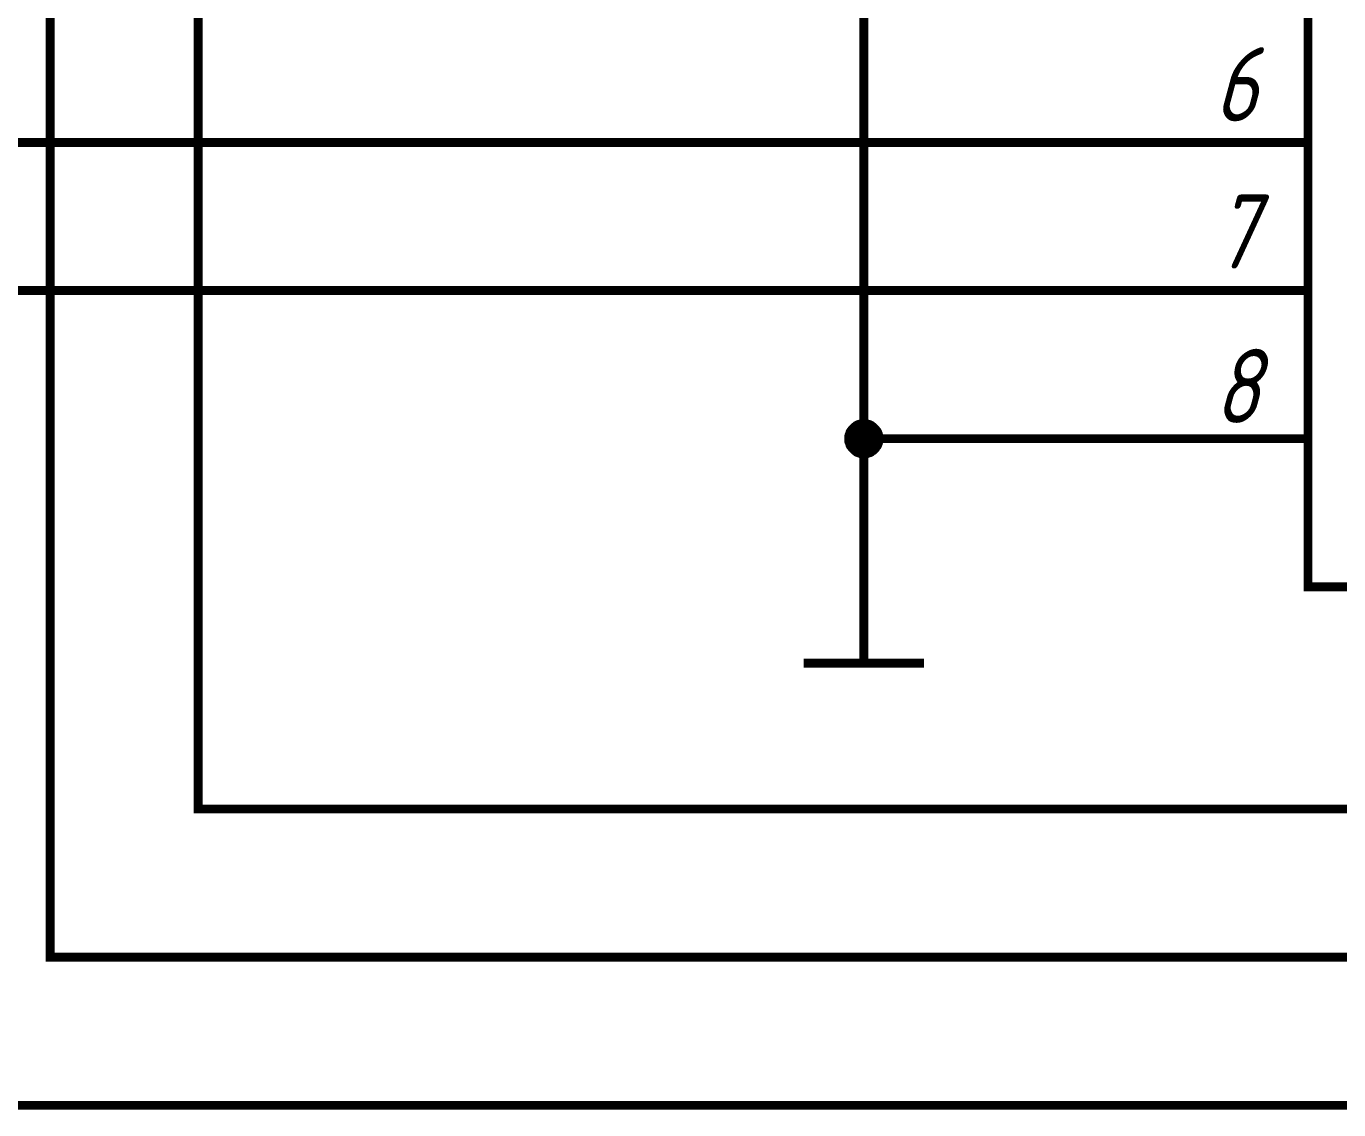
# Model space of a CAD drawing. Header units: millimetres. Extents: x 101 to 942, y 57 to 651.
# Drawn here: x 276.85 to 321.18, y 431.13 to 467.72 of the extents above; entities that cross this region are included whole.
import ezdxf

# ---------------------------------------------------------------- set-up
doc = ezdxf.new("R2010")
doc.units = ezdxf.units.MM
doc.header["$LTSCALE"] = 0.5
doc.layers.add('Sheet', color=255, linetype='Continuous')
doc.styles.add('GOST type A0', font='', dxfattribs={"oblique": 15, "height": 3.5})
doc.styles.get('GOST type A0').set_extended_font_data('GOST type A')

msp = doc.modelspace()

# ---------------------------------------------------------------- linework, layer by layer
at = {"layer": 'Sheet', "color": 7, "const_width": 0.3}
msp.add_lwpolyline([(320.142, 493.79), (347.627, 493.79), (347.627, 448.79), (320.142, 448.79), (320.142, 493.79)], close=True, dxfattribs=at)
at = {"layer": 'Sheet', "color": 7}
for points, const_width in [([(255.157, 488.788), (282.658, 488.788), (282.658, 441.287), (355.127, 441.287), (355.127, 453.792), (350.127, 453.792)], 0.3), ([(255.157, 483.787), (277.658, 483.787), (277.658, 436.285), (360.127, 436.285), (360.127, 458.793), (350.127, 458.793)], 0.3), ([(255.157, 478.785), (272.658, 478.785), (272.658, 431.284), (365.127, 431.284), (365.127, 463.795), (350.127, 463.795)], 0.3), ([(317.642, 478.785), (305.142, 478.785), (305.142, 453.792)], 0.3), ([(255.157, 463.795), (317.642, 463.795)], 0.3), ([(320.142, 463.795), (317.642, 463.795)], 0.3), ([(255.157, 458.793), (317.642, 458.793)], 0.3), ([(320.142, 458.793), (317.642, 458.793)], 0.3), ([(304.63, 453.792), (304.63, 453.823), (304.63, 453.838), (304.63, 453.869), (304.645, 453.9), (304.645, 453.916), (304.661, 453.947), (304.661, 453.962), (304.676, 453.993), (304.676, 454.009), (304.692, 454.04), (304.707, 454.056), (304.723, 454.071), (304.738, 454.102), (304.754, 454.118), (304.77, 454.133), (304.785, 454.149), (304.801, 454.164), (304.816, 454.18), (304.832, 454.195), (304.863, 454.211), (304.878, 454.226), (304.894, 454.242), (304.925, 454.258), (304.94, 454.258), (304.971, 454.273), (304.987, 454.273), (305.018, 454.289), (305.034, 454.289), (305.065, 454.304), (305.096, 454.304), (305.111, 454.304), (305.142, 454.304)], 0.3), ([(304.63, 453.792), (304.63, 453.823), (304.63, 453.838), (304.63, 453.869), (304.645, 453.9), (304.645, 453.916), (304.661, 453.947), (304.661, 453.962), (304.676, 453.993), (304.676, 454.009), (304.692, 454.04), (304.707, 454.056), (304.723, 454.071), (304.738, 454.102), (304.754, 454.118), (304.77, 454.133), (304.785, 454.149), (304.801, 454.164), (304.816, 454.18), (304.832, 454.195), (304.863, 454.211), (304.878, 454.226), (304.894, 454.242), (304.925, 454.258), (304.94, 454.258), (304.971, 454.273), (304.987, 454.273), (305.018, 454.289), (305.034, 454.289), (305.065, 454.304), (305.096, 454.304), (305.111, 454.304), (305.142, 454.304)], 0.3), ([(304.63, 453.792), (304.63, 453.823), (304.63, 453.838), (304.63, 453.869), (304.645, 453.9), (304.645, 453.916), (304.661, 453.947), (304.661, 453.962), (304.676, 453.993), (304.676, 454.009), (304.692, 454.04), (304.707, 454.056), (304.723, 454.071), (304.738, 454.102), (304.754, 454.118), (304.77, 454.133), (304.785, 454.149), (304.801, 454.164), (304.816, 454.18), (304.832, 454.195), (304.863, 454.211), (304.878, 454.226), (304.894, 454.242), (304.925, 454.258), (304.94, 454.258), (304.971, 454.273), (304.987, 454.273), (305.018, 454.289), (305.034, 454.289), (305.065, 454.304), (305.096, 454.304), (305.111, 454.304), (305.142, 454.304)], 0.3), ([(304.63, 453.792), (304.63, 453.823), (304.63, 453.838), (304.63, 453.869), (304.645, 453.9), (304.645, 453.916), (304.661, 453.947), (304.661, 453.962), (304.676, 453.993), (304.676, 454.009), (304.692, 454.04), (304.707, 454.056), (304.723, 454.071), (304.738, 454.102), (304.754, 454.118), (304.77, 454.133), (304.785, 454.149), (304.801, 454.164), (304.816, 454.18), (304.832, 454.195), (304.863, 454.211), (304.878, 454.226), (304.894, 454.242), (304.925, 454.258), (304.94, 454.258), (304.971, 454.273), (304.987, 454.273), (305.018, 454.289), (305.034, 454.289), (305.065, 454.304), (305.096, 454.304), (305.111, 454.304), (305.142, 454.304)], 0.3), ([(305.142, 454.304), (305.142, 454.304)], 0.3), ([(305.142, 454.304), (305.173, 454.304), (305.189, 454.304), (305.22, 454.304), (305.251, 454.289), (305.266, 454.289), (305.298, 454.273), (305.313, 454.273), (305.344, 454.258), (305.36, 454.258), (305.391, 454.242), (305.406, 454.226), (305.422, 454.211), (305.453, 454.195), (305.468, 454.18), (305.484, 454.164), (305.499, 454.149), (305.515, 454.133), (305.53, 454.118), (305.546, 454.102), (305.561, 454.071), (305.577, 454.056), (305.593, 454.04), (305.608, 454.009), (305.608, 453.993), (305.624, 453.962), (305.624, 453.947), (305.639, 453.916), (305.639, 453.9), (305.655, 453.869), (305.655, 453.838), (305.655, 453.823), (305.655, 453.792)], 0.3), ([(305.142, 454.304), (305.142, 454.304)], 0.3), ([(305.142, 454.304), (305.173, 454.304), (305.189, 454.304), (305.22, 454.304), (305.251, 454.289), (305.266, 454.289), (305.298, 454.273), (305.313, 454.273), (305.344, 454.258), (305.36, 454.258), (305.391, 454.242), (305.406, 454.226), (305.422, 454.211), (305.453, 454.195), (305.468, 454.18), (305.484, 454.164), (305.499, 454.149), (305.515, 454.133), (305.53, 454.118), (305.546, 454.102), (305.561, 454.071), (305.577, 454.056), (305.593, 454.04), (305.608, 454.009), (305.608, 453.993), (305.624, 453.962), (305.624, 453.947), (305.639, 453.916), (305.639, 453.9), (305.655, 453.869), (305.655, 453.838), (305.655, 453.823), (305.655, 453.792)], 0.3), ([(305.142, 454.304), (305.142, 454.304)], 0.3), ([(305.142, 454.304), (305.173, 454.304), (305.189, 454.304), (305.22, 454.304), (305.251, 454.289), (305.266, 454.289), (305.298, 454.273), (305.313, 454.273), (305.344, 454.258), (305.36, 454.258), (305.391, 454.242), (305.406, 454.226), (305.422, 454.211), (305.453, 454.195), (305.468, 454.18), (305.484, 454.164), (305.499, 454.149), (305.515, 454.133), (305.53, 454.118), (305.546, 454.102), (305.561, 454.071), (305.577, 454.056), (305.593, 454.04), (305.608, 454.009), (305.608, 453.993), (305.624, 453.962), (305.624, 453.947), (305.639, 453.916), (305.639, 453.9), (305.655, 453.869), (305.655, 453.838), (305.655, 453.823), (305.655, 453.792)], 0.3), ([(305.142, 454.304), (305.142, 454.304)], 0.3), ([(305.142, 454.304), (305.173, 454.304), (305.189, 454.304), (305.22, 454.304), (305.251, 454.289), (305.266, 454.289), (305.298, 454.273), (305.313, 454.273), (305.344, 454.258), (305.36, 454.258), (305.391, 454.242), (305.406, 454.226), (305.422, 454.211), (305.453, 454.195), (305.468, 454.18), (305.484, 454.164), (305.499, 454.149), (305.515, 454.133), (305.53, 454.118), (305.546, 454.102), (305.561, 454.071), (305.577, 454.056), (305.593, 454.04), (305.608, 454.009), (305.608, 453.993), (305.624, 453.962), (305.624, 453.947), (305.639, 453.916), (305.639, 453.9), (305.655, 453.869), (305.655, 453.838), (305.655, 453.823), (305.655, 453.792)], 0.3), ([(305.142, 453.279), (305.111, 453.279), (305.096, 453.279), (305.065, 453.279), (305.034, 453.294), (305.018, 453.294), (304.987, 453.31), (304.971, 453.31), (304.94, 453.326), (304.925, 453.326), (304.894, 453.341), (304.878, 453.357), (304.863, 453.372), (304.832, 453.388), (304.816, 453.403), (304.801, 453.419), (304.785, 453.434), (304.77, 453.45), (304.754, 453.465), (304.738, 453.481), (304.723, 453.512), (304.707, 453.527), (304.692, 453.543), (304.676, 453.574), (304.676, 453.59), (304.661, 453.621), (304.661, 453.636), (304.645, 453.667), (304.645, 453.683), (304.63, 453.714), (304.63, 453.745), (304.63, 453.76), (304.63, 453.792)], 0.3), ([(304.63, 453.792), (304.63, 453.792)], 0.3), ([(305.142, 453.279), (305.111, 453.279), (305.096, 453.279), (305.065, 453.279), (305.034, 453.294), (305.018, 453.294), (304.987, 453.31), (304.971, 453.31), (304.94, 453.326), (304.925, 453.326), (304.894, 453.341), (304.878, 453.357), (304.863, 453.372), (304.832, 453.388), (304.816, 453.403), (304.801, 453.419), (304.785, 453.434), (304.77, 453.45), (304.754, 453.465), (304.738, 453.481), (304.723, 453.512), (304.707, 453.527), (304.692, 453.543), (304.676, 453.574), (304.676, 453.59), (304.661, 453.621), (304.661, 453.636), (304.645, 453.667), (304.645, 453.683), (304.63, 453.714), (304.63, 453.745), (304.63, 453.76), (304.63, 453.792)], 0.3), ([(304.63, 453.792), (304.63, 453.792)], 0.3), ([(305.142, 453.279), (305.111, 453.279), (305.096, 453.279), (305.065, 453.279), (305.034, 453.294), (305.018, 453.294), (304.987, 453.31), (304.971, 453.31), (304.94, 453.326), (304.925, 453.326), (304.894, 453.341), (304.878, 453.357), (304.863, 453.372), (304.832, 453.388), (304.816, 453.403), (304.801, 453.419), (304.785, 453.434), (304.77, 453.45), (304.754, 453.465), (304.738, 453.481), (304.723, 453.512), (304.707, 453.527), (304.692, 453.543), (304.676, 453.574), (304.676, 453.59), (304.661, 453.621), (304.661, 453.636), (304.645, 453.667), (304.645, 453.683), (304.63, 453.714), (304.63, 453.745), (304.63, 453.76), (304.63, 453.792)], 0.3), ([(304.63, 453.792), (304.63, 453.792)], 0.3), ([(305.142, 453.279), (305.111, 453.279), (305.096, 453.279), (305.065, 453.279), (305.034, 453.294), (305.018, 453.294), (304.987, 453.31), (304.971, 453.31), (304.94, 453.326), (304.925, 453.326), (304.894, 453.341), (304.878, 453.357), (304.863, 453.372), (304.832, 453.388), (304.816, 453.403), (304.801, 453.419), (304.785, 453.434), (304.77, 453.45), (304.754, 453.465), (304.738, 453.481), (304.723, 453.512), (304.707, 453.527), (304.692, 453.543), (304.676, 453.574), (304.676, 453.59), (304.661, 453.621), (304.661, 453.636), (304.645, 453.667), (304.645, 453.683), (304.63, 453.714), (304.63, 453.745), (304.63, 453.76), (304.63, 453.792)], 0.3), ([(304.63, 453.792), (304.63, 453.792)], 0.3), ([(304.63, 453.792), (304.63, 453.823), (304.63, 453.838), (304.63, 453.869), (304.645, 453.9), (304.645, 453.916), (304.661, 453.947), (304.661, 453.962), (304.676, 453.993), (304.676, 454.009), (304.692, 454.04), (304.707, 454.056), (304.723, 454.071), (304.738, 454.102), (304.754, 454.118), (304.77, 454.133), (304.785, 454.149), (304.801, 454.164), (304.816, 454.18), (304.832, 454.195), (304.863, 454.211), (304.878, 454.226), (304.894, 454.242), (304.925, 454.258), (304.94, 454.258), (304.971, 454.273), (304.987, 454.273), (305.018, 454.289), (305.034, 454.289), (305.065, 454.304), (305.096, 454.304), (305.111, 454.304), (305.142, 454.304)], 0.0991), ([(304.63, 453.792), (304.63, 453.823), (304.63, 453.838), (304.63, 453.869), (304.645, 453.9), (304.645, 453.916), (304.661, 453.947), (304.661, 453.962), (304.676, 453.993), (304.676, 454.009), (304.692, 454.04), (304.707, 454.056), (304.723, 454.071), (304.738, 454.102), (304.754, 454.118), (304.77, 454.133), (304.785, 454.149), (304.801, 454.164), (304.816, 454.18), (304.832, 454.195), (304.863, 454.211), (304.878, 454.226), (304.894, 454.242), (304.925, 454.258), (304.94, 454.258), (304.971, 454.273), (304.987, 454.273), (305.018, 454.289), (305.034, 454.289), (305.065, 454.304), (305.096, 454.304), (305.111, 454.304), (305.142, 454.304)], 0.0991), ([(304.63, 453.792), (304.63, 453.823), (304.63, 453.838), (304.63, 453.869), (304.645, 453.9), (304.645, 453.916), (304.661, 453.947), (304.661, 453.962), (304.676, 453.993), (304.676, 454.009), (304.692, 454.04), (304.707, 454.056), (304.723, 454.071), (304.738, 454.102), (304.754, 454.118), (304.77, 454.133), (304.785, 454.149), (304.801, 454.164), (304.816, 454.18), (304.832, 454.195), (304.863, 454.211), (304.878, 454.226), (304.894, 454.242), (304.925, 454.258), (304.94, 454.258), (304.971, 454.273), (304.987, 454.273), (305.018, 454.289), (305.034, 454.289), (305.065, 454.304), (305.096, 454.304), (305.111, 454.304), (305.142, 454.304)], 0.0991), ([(304.63, 453.792), (304.63, 453.823), (304.63, 453.838), (304.63, 453.869), (304.645, 453.9), (304.645, 453.916), (304.661, 453.947), (304.661, 453.962), (304.676, 453.993), (304.676, 454.009), (304.692, 454.04), (304.707, 454.056), (304.723, 454.071), (304.738, 454.102), (304.754, 454.118), (304.77, 454.133), (304.785, 454.149), (304.801, 454.164), (304.816, 454.18), (304.832, 454.195), (304.863, 454.211), (304.878, 454.226), (304.894, 454.242), (304.925, 454.258), (304.94, 454.258), (304.971, 454.273), (304.987, 454.273), (305.018, 454.289), (305.034, 454.289), (305.065, 454.304), (305.096, 454.304), (305.111, 454.304), (305.142, 454.304)], 0.0991), ([(317.642, 453.792), (305.142, 453.792), (305.142, 451.291)], 0.3), ([(305.655, 453.792), (305.655, 453.76), (305.655, 453.745), (305.655, 453.714), (305.639, 453.683), (305.639, 453.667), (305.624, 453.636), (305.624, 453.621), (305.608, 453.59), (305.608, 453.574), (305.593, 453.543), (305.577, 453.527), (305.561, 453.512), (305.546, 453.481), (305.53, 453.465), (305.515, 453.45), (305.499, 453.434), (305.484, 453.419), (305.468, 453.403), (305.453, 453.388), (305.422, 453.372), (305.406, 453.357), (305.391, 453.341), (305.36, 453.326), (305.344, 453.326), (305.313, 453.31), (305.298, 453.31), (305.266, 453.294), (305.251, 453.294), (305.22, 453.279), (305.189, 453.279), (305.173, 453.279), (305.142, 453.279)], 0.3), ([(305.655, 453.792), (305.655, 453.76), (305.655, 453.745), (305.655, 453.714), (305.639, 453.683), (305.639, 453.667), (305.624, 453.636), (305.624, 453.621), (305.608, 453.59), (305.608, 453.574), (305.593, 453.543), (305.577, 453.527), (305.561, 453.512), (305.546, 453.481), (305.53, 453.465), (305.515, 453.45), (305.499, 453.434), (305.484, 453.419), (305.468, 453.403), (305.453, 453.388), (305.422, 453.372), (305.406, 453.357), (305.391, 453.341), (305.36, 453.326), (305.344, 453.326), (305.313, 453.31), (305.298, 453.31), (305.266, 453.294), (305.251, 453.294), (305.22, 453.279), (305.189, 453.279), (305.173, 453.279), (305.142, 453.279)], 0.3), ([(305.655, 453.792), (305.655, 453.76), (305.655, 453.745), (305.655, 453.714), (305.639, 453.683), (305.639, 453.667), (305.624, 453.636), (305.624, 453.621), (305.608, 453.59), (305.608, 453.574), (305.593, 453.543), (305.577, 453.527), (305.561, 453.512), (305.546, 453.481), (305.53, 453.465), (305.515, 453.45), (305.499, 453.434), (305.484, 453.419), (305.468, 453.403), (305.453, 453.388), (305.422, 453.372), (305.406, 453.357), (305.391, 453.341), (305.36, 453.326), (305.344, 453.326), (305.313, 453.31), (305.298, 453.31), (305.266, 453.294), (305.251, 453.294), (305.22, 453.279), (305.189, 453.279), (305.173, 453.279), (305.142, 453.279)], 0.3), ([(305.655, 453.792), (305.655, 453.76), (305.655, 453.745), (305.655, 453.714), (305.639, 453.683), (305.639, 453.667), (305.624, 453.636), (305.624, 453.621), (305.608, 453.59), (305.608, 453.574), (305.593, 453.543), (305.577, 453.527), (305.561, 453.512), (305.546, 453.481), (305.53, 453.465), (305.515, 453.45), (305.499, 453.434), (305.484, 453.419), (305.468, 453.403), (305.453, 453.388), (305.422, 453.372), (305.406, 453.357), (305.391, 453.341), (305.36, 453.326), (305.344, 453.326), (305.313, 453.31), (305.298, 453.31), (305.266, 453.294), (305.251, 453.294), (305.22, 453.279), (305.189, 453.279), (305.173, 453.279), (305.142, 453.279)], 0.3), ([(305.142, 454.304), (305.142, 454.304)], 0.0991), ([(305.142, 454.304), (305.173, 454.304), (305.189, 454.304), (305.22, 454.304), (305.251, 454.289), (305.266, 454.289), (305.298, 454.273), (305.313, 454.273), (305.344, 454.258), (305.36, 454.258), (305.391, 454.242), (305.406, 454.226), (305.422, 454.211), (305.453, 454.195), (305.468, 454.18), (305.484, 454.164), (305.499, 454.149), (305.515, 454.133), (305.53, 454.118), (305.546, 454.102), (305.561, 454.071), (305.577, 454.056), (305.593, 454.04), (305.608, 454.009), (305.608, 453.993), (305.624, 453.962), (305.624, 453.947), (305.639, 453.916), (305.639, 453.9), (305.655, 453.869), (305.655, 453.838), (305.655, 453.823), (305.655, 453.792)], 0.0991), ([(305.142, 454.304), (305.142, 454.304)], 0.0991), ([(305.142, 454.304), (305.173, 454.304), (305.189, 454.304), (305.22, 454.304), (305.251, 454.289), (305.266, 454.289), (305.298, 454.273), (305.313, 454.273), (305.344, 454.258), (305.36, 454.258), (305.391, 454.242), (305.406, 454.226), (305.422, 454.211), (305.453, 454.195), (305.468, 454.18), (305.484, 454.164), (305.499, 454.149), (305.515, 454.133), (305.53, 454.118), (305.546, 454.102), (305.561, 454.071), (305.577, 454.056), (305.593, 454.04), (305.608, 454.009), (305.608, 453.993), (305.624, 453.962), (305.624, 453.947), (305.639, 453.916), (305.639, 453.9), (305.655, 453.869), (305.655, 453.838), (305.655, 453.823), (305.655, 453.792)], 0.0991), ([(305.142, 454.304), (305.142, 454.304)], 0.0991), ([(305.142, 454.304), (305.173, 454.304), (305.189, 454.304), (305.22, 454.304), (305.251, 454.289), (305.266, 454.289), (305.298, 454.273), (305.313, 454.273), (305.344, 454.258), (305.36, 454.258), (305.391, 454.242), (305.406, 454.226), (305.422, 454.211), (305.453, 454.195), (305.468, 454.18), (305.484, 454.164), (305.499, 454.149), (305.515, 454.133), (305.53, 454.118), (305.546, 454.102), (305.561, 454.071), (305.577, 454.056), (305.593, 454.04), (305.608, 454.009), (305.608, 453.993), (305.624, 453.962), (305.624, 453.947), (305.639, 453.916), (305.639, 453.9), (305.655, 453.869), (305.655, 453.838), (305.655, 453.823), (305.655, 453.792)], 0.0991), ([(305.142, 454.304), (305.142, 454.304)], 0.0991), ([(305.142, 454.304), (305.173, 454.304), (305.189, 454.304), (305.22, 454.304), (305.251, 454.289), (305.266, 454.289), (305.298, 454.273), (305.313, 454.273), (305.344, 454.258), (305.36, 454.258), (305.391, 454.242), (305.406, 454.226), (305.422, 454.211), (305.453, 454.195), (305.468, 454.18), (305.484, 454.164), (305.499, 454.149), (305.515, 454.133), (305.53, 454.118), (305.546, 454.102), (305.561, 454.071), (305.577, 454.056), (305.593, 454.04), (305.608, 454.009), (305.608, 453.993), (305.624, 453.962), (305.624, 453.947), (305.639, 453.916), (305.639, 453.9), (305.655, 453.869), (305.655, 453.838), (305.655, 453.823), (305.655, 453.792)], 0.0991), ([(305.655, 453.792), (305.655, 453.792), (305.655, 453.792), (305.655, 453.792), (305.655, 453.792), (305.655, 453.792), (305.655, 453.792), (305.655, 453.792), (305.655, 453.792), (305.655, 453.792), (305.655, 453.792), (305.655, 453.792), (305.655, 453.792), (305.655, 453.792), (305.655, 453.792), (305.655, 453.792), (305.655, 453.792), (305.655, 453.792), (305.655, 453.792), (305.655, 453.792), (305.655, 453.792), (305.655, 453.792), (305.655, 453.792), (305.655, 453.792), (305.655, 453.792), (305.655, 453.792), (305.655, 453.792), (305.655, 453.792), (305.655, 453.792), (305.655, 453.792), (305.655, 453.792), (305.655, 453.792), (305.655, 453.792)], 0.3), ([(305.655, 453.792), (305.655, 453.792)], 0.3), ([(305.655, 453.792), (305.655, 453.792), (305.655, 453.792), (305.655, 453.792), (305.655, 453.792), (305.655, 453.792), (305.655, 453.792), (305.655, 453.792), (305.655, 453.792), (305.655, 453.792), (305.655, 453.792), (305.655, 453.792), (305.655, 453.792), (305.655, 453.792), (305.655, 453.792), (305.655, 453.792), (305.655, 453.792), (305.655, 453.792), (305.655, 453.792), (305.655, 453.792), (305.655, 453.792), (305.655, 453.792), (305.655, 453.792), (305.655, 453.792), (305.655, 453.792), (305.655, 453.792), (305.655, 453.792), (305.655, 453.792), (305.655, 453.792), (305.655, 453.792), (305.655, 453.792), (305.655, 453.792), (305.655, 453.792)], 0.3), ([(305.655, 453.792), (305.655, 453.792)], 0.3), ([(305.655, 453.792), (305.655, 453.792), (305.655, 453.792), (305.655, 453.792), (305.655, 453.792), (305.655, 453.792), (305.655, 453.792), (305.655, 453.792), (305.655, 453.792), (305.655, 453.792), (305.655, 453.792), (305.655, 453.792), (305.655, 453.792), (305.655, 453.792), (305.655, 453.792), (305.655, 453.792), (305.655, 453.792), (305.655, 453.792), (305.655, 453.792), (305.655, 453.792), (305.655, 453.792), (305.655, 453.792), (305.655, 453.792), (305.655, 453.792), (305.655, 453.792), (305.655, 453.792), (305.655, 453.792), (305.655, 453.792), (305.655, 453.792), (305.655, 453.792), (305.655, 453.792), (305.655, 453.792), (305.655, 453.792)], 0.3), ([(305.655, 453.792), (305.655, 453.792)], 0.3), ([(305.655, 453.792), (305.655, 453.792), (305.655, 453.792), (305.655, 453.792), (305.655, 453.792), (305.655, 453.792), (305.655, 453.792), (305.655, 453.792), (305.655, 453.792), (305.655, 453.792), (305.655, 453.792), (305.655, 453.792), (305.655, 453.792), (305.655, 453.792), (305.655, 453.792), (305.655, 453.792), (305.655, 453.792), (305.655, 453.792), (305.655, 453.792), (305.655, 453.792), (305.655, 453.792), (305.655, 453.792), (305.655, 453.792), (305.655, 453.792), (305.655, 453.792), (305.655, 453.792), (305.655, 453.792), (305.655, 453.792), (305.655, 453.792), (305.655, 453.792), (305.655, 453.792), (305.655, 453.792), (305.655, 453.792)], 0.3), ([(305.655, 453.792), (305.655, 453.792)], 0.3), ([(320.142, 453.792), (317.642, 453.792)], 0.3), ([(305.142, 453.279), (305.111, 453.279), (305.096, 453.279), (305.065, 453.279), (305.034, 453.294), (305.018, 453.294), (304.987, 453.31), (304.971, 453.31), (304.94, 453.326), (304.925, 453.326), (304.894, 453.341), (304.878, 453.357), (304.863, 453.372), (304.832, 453.388), (304.816, 453.403), (304.801, 453.419), (304.785, 453.434), (304.77, 453.45), (304.754, 453.465), (304.738, 453.481), (304.723, 453.512), (304.707, 453.527), (304.692, 453.543), (304.676, 453.574), (304.676, 453.59), (304.661, 453.621), (304.661, 453.636), (304.645, 453.667), (304.645, 453.683), (304.63, 453.714), (304.63, 453.745), (304.63, 453.76), (304.63, 453.792)], 0.0991), ([(304.63, 453.792), (304.63, 453.792)], 0.0991), ([(305.142, 453.279), (305.111, 453.279), (305.096, 453.279), (305.065, 453.279), (305.034, 453.294), (305.018, 453.294), (304.987, 453.31), (304.971, 453.31), (304.94, 453.326), (304.925, 453.326), (304.894, 453.341), (304.878, 453.357), (304.863, 453.372), (304.832, 453.388), (304.816, 453.403), (304.801, 453.419), (304.785, 453.434), (304.77, 453.45), (304.754, 453.465), (304.738, 453.481), (304.723, 453.512), (304.707, 453.527), (304.692, 453.543), (304.676, 453.574), (304.676, 453.59), (304.661, 453.621), (304.661, 453.636), (304.645, 453.667), (304.645, 453.683), (304.63, 453.714), (304.63, 453.745), (304.63, 453.76), (304.63, 453.792)], 0.0991), ([(304.63, 453.792), (304.63, 453.792)], 0.0991), ([(305.142, 453.279), (305.111, 453.279), (305.096, 453.279), (305.065, 453.279), (305.034, 453.294), (305.018, 453.294), (304.987, 453.31), (304.971, 453.31), (304.94, 453.326), (304.925, 453.326), (304.894, 453.341), (304.878, 453.357), (304.863, 453.372), (304.832, 453.388), (304.816, 453.403), (304.801, 453.419), (304.785, 453.434), (304.77, 453.45), (304.754, 453.465), (304.738, 453.481), (304.723, 453.512), (304.707, 453.527), (304.692, 453.543), (304.676, 453.574), (304.676, 453.59), (304.661, 453.621), (304.661, 453.636), (304.645, 453.667), (304.645, 453.683), (304.63, 453.714), (304.63, 453.745), (304.63, 453.76), (304.63, 453.792)], 0.0991), ([(304.63, 453.792), (304.63, 453.792)], 0.0991), ([(305.142, 453.279), (305.111, 453.279), (305.096, 453.279), (305.065, 453.279), (305.034, 453.294), (305.018, 453.294), (304.987, 453.31), (304.971, 453.31), (304.94, 453.326), (304.925, 453.326), (304.894, 453.341), (304.878, 453.357), (304.863, 453.372), (304.832, 453.388), (304.816, 453.403), (304.801, 453.419), (304.785, 453.434), (304.77, 453.45), (304.754, 453.465), (304.738, 453.481), (304.723, 453.512), (304.707, 453.527), (304.692, 453.543), (304.676, 453.574), (304.676, 453.59), (304.661, 453.621), (304.661, 453.636), (304.645, 453.667), (304.645, 453.683), (304.63, 453.714), (304.63, 453.745), (304.63, 453.76), (304.63, 453.792)], 0.0991), ([(304.63, 453.792), (304.63, 453.792)], 0.0991), ([(305.655, 453.792), (305.655, 453.76), (305.655, 453.745), (305.655, 453.714), (305.639, 453.683), (305.639, 453.667), (305.624, 453.636), (305.624, 453.621), (305.608, 453.59), (305.608, 453.574), (305.593, 453.543), (305.577, 453.527), (305.561, 453.512), (305.546, 453.481), (305.53, 453.465), (305.515, 453.45), (305.499, 453.434), (305.484, 453.419), (305.468, 453.403), (305.453, 453.388), (305.422, 453.372), (305.406, 453.357), (305.391, 453.341), (305.36, 453.326), (305.344, 453.326), (305.313, 453.31), (305.298, 453.31), (305.266, 453.294), (305.251, 453.294), (305.22, 453.279), (305.189, 453.279), (305.173, 453.279), (305.142, 453.279)], 0.0991), ([(305.655, 453.792), (305.655, 453.76), (305.655, 453.745), (305.655, 453.714), (305.639, 453.683), (305.639, 453.667), (305.624, 453.636), (305.624, 453.621), (305.608, 453.59), (305.608, 453.574), (305.593, 453.543), (305.577, 453.527), (305.561, 453.512), (305.546, 453.481), (305.53, 453.465), (305.515, 453.45), (305.499, 453.434), (305.484, 453.419), (305.468, 453.403), (305.453, 453.388), (305.422, 453.372), (305.406, 453.357), (305.391, 453.341), (305.36, 453.326), (305.344, 453.326), (305.313, 453.31), (305.298, 453.31), (305.266, 453.294), (305.251, 453.294), (305.22, 453.279), (305.189, 453.279), (305.173, 453.279), (305.142, 453.279)], 0.0991), ([(305.655, 453.792), (305.655, 453.76), (305.655, 453.745), (305.655, 453.714), (305.639, 453.683), (305.639, 453.667), (305.624, 453.636), (305.624, 453.621), (305.608, 453.59), (305.608, 453.574), (305.593, 453.543), (305.577, 453.527), (305.561, 453.512), (305.546, 453.481), (305.53, 453.465), (305.515, 453.45), (305.499, 453.434), (305.484, 453.419), (305.468, 453.403), (305.453, 453.388), (305.422, 453.372), (305.406, 453.357), (305.391, 453.341), (305.36, 453.326), (305.344, 453.326), (305.313, 453.31), (305.298, 453.31), (305.266, 453.294), (305.251, 453.294), (305.22, 453.279), (305.189, 453.279), (305.173, 453.279), (305.142, 453.279)], 0.0991), ([(305.655, 453.792), (305.655, 453.76), (305.655, 453.745), (305.655, 453.714), (305.639, 453.683), (305.639, 453.667), (305.624, 453.636), (305.624, 453.621), (305.608, 453.59), (305.608, 453.574), (305.593, 453.543), (305.577, 453.527), (305.561, 453.512), (305.546, 453.481), (305.53, 453.465), (305.515, 453.45), (305.499, 453.434), (305.484, 453.419), (305.468, 453.403), (305.453, 453.388), (305.422, 453.372), (305.406, 453.357), (305.391, 453.341), (305.36, 453.326), (305.344, 453.326), (305.313, 453.31), (305.298, 453.31), (305.266, 453.294), (305.251, 453.294), (305.22, 453.279), (305.189, 453.279), (305.173, 453.279), (305.142, 453.279)], 0.0991), ([(305.655, 453.792), (305.655, 453.792), (305.655, 453.792), (305.655, 453.792), (305.655, 453.792), (305.655, 453.792), (305.655, 453.792), (305.655, 453.792), (305.655, 453.792), (305.655, 453.792), (305.655, 453.792), (305.655, 453.792), (305.655, 453.792), (305.655, 453.792), (305.655, 453.792), (305.655, 453.792), (305.655, 453.792), (305.655, 453.792), (305.655, 453.792), (305.655, 453.792), (305.655, 453.792), (305.655, 453.792), (305.655, 453.792), (305.655, 453.792), (305.655, 453.792), (305.655, 453.792), (305.655, 453.792), (305.655, 453.792), (305.655, 453.792), (305.655, 453.792), (305.655, 453.792), (305.655, 453.792), (305.655, 453.792)], 0.0991), ([(305.655, 453.792), (305.655, 453.792)], 0.0991), ([(305.655, 453.792), (305.655, 453.792), (305.655, 453.792), (305.655, 453.792), (305.655, 453.792), (305.655, 453.792), (305.655, 453.792), (305.655, 453.792), (305.655, 453.792), (305.655, 453.792), (305.655, 453.792), (305.655, 453.792), (305.655, 453.792), (305.655, 453.792), (305.655, 453.792), (305.655, 453.792), (305.655, 453.792), (305.655, 453.792), (305.655, 453.792), (305.655, 453.792), (305.655, 453.792), (305.655, 453.792), (305.655, 453.792), (305.655, 453.792), (305.655, 453.792), (305.655, 453.792), (305.655, 453.792), (305.655, 453.792), (305.655, 453.792), (305.655, 453.792), (305.655, 453.792), (305.655, 453.792), (305.655, 453.792)], 0.0991), ([(305.655, 453.792), (305.655, 453.792)], 0.0991), ([(305.655, 453.792), (305.655, 453.792), (305.655, 453.792), (305.655, 453.792), (305.655, 453.792), (305.655, 453.792), (305.655, 453.792), (305.655, 453.792), (305.655, 453.792), (305.655, 453.792), (305.655, 453.792), (305.655, 453.792), (305.655, 453.792), (305.655, 453.792), (305.655, 453.792), (305.655, 453.792), (305.655, 453.792), (305.655, 453.792), (305.655, 453.792), (305.655, 453.792), (305.655, 453.792), (305.655, 453.792), (305.655, 453.792), (305.655, 453.792), (305.655, 453.792), (305.655, 453.792), (305.655, 453.792), (305.655, 453.792), (305.655, 453.792), (305.655, 453.792), (305.655, 453.792), (305.655, 453.792), (305.655, 453.792)], 0.0991), ([(305.655, 453.792), (305.655, 453.792)], 0.0991), ([(305.655, 453.792), (305.655, 453.792), (305.655, 453.792), (305.655, 453.792), (305.655, 453.792), (305.655, 453.792), (305.655, 453.792), (305.655, 453.792), (305.655, 453.792), (305.655, 453.792), (305.655, 453.792), (305.655, 453.792), (305.655, 453.792), (305.655, 453.792), (305.655, 453.792), (305.655, 453.792), (305.655, 453.792), (305.655, 453.792), (305.655, 453.792), (305.655, 453.792), (305.655, 453.792), (305.655, 453.792), (305.655, 453.792), (305.655, 453.792), (305.655, 453.792), (305.655, 453.792), (305.655, 453.792), (305.655, 453.792), (305.655, 453.792), (305.655, 453.792), (305.655, 453.792), (305.655, 453.792), (305.655, 453.792)], 0.0991), ([(305.655, 453.792), (305.655, 453.792)], 0.0991), ([(305.142, 451.291), (305.142, 446.211)], 0.3), ([(303.108, 446.211), (307.176, 446.211)], 0.3)]:
    msp.add_lwpolyline(points, dxfattribs=dict(at, const_width=const_width))
at = {"layer": 'Sheet', "color": 7, "const_width": 0.508}
msp.add_lwpolyline([(304.809, 453.797, 1), (305.317, 453.797, 1)], format="xyb", close=True, dxfattribs=at)

# ---------------------------------------------------------------- texts
at = {"layer": 'Sheet', "color": 7, "style": 'GOST type A0', "oblique": 15}
for s, p in [('6', (316.959, 464.51)), ('7', (316.959, 459.539)), ('8', (316.959, 454.32))]:
    msp.add_text(s, height=2.5, dxfattribs=at).set_placement(p)

doc.saveas('drawing.dxf')
